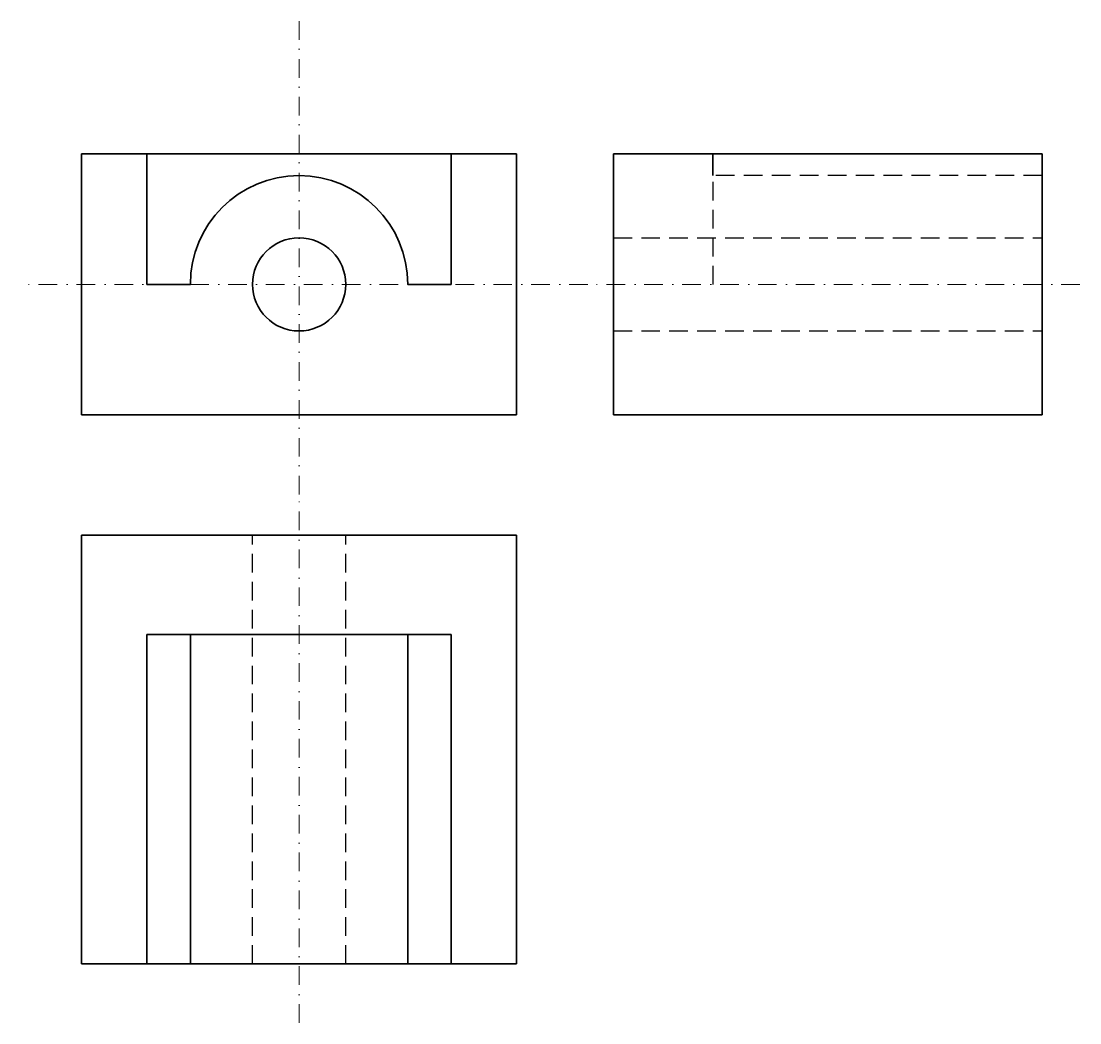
# Model space of a CAD drawing. Header units: inches. Extents: x 14 to 185, y 51 to 212.
import ezdxf

# ---------------------------------------------------------------- set-up
doc = ezdxf.new("R2010")
doc.units = ezdxf.units.IN
doc.header["$LTSCALE"] = 6
doc.header["$MEASUREMENT"] = 0
doc.linetypes.add('DASHDOT', pattern=[1, 0.5, -0.25, 0, -0.25])
doc.linetypes.add('DASHED', pattern=[0.75, 0.5, -0.25])
doc.layers.get('0').update_dxf_attribs({"lineweight": 35})
doc.layers.add('axe', color=1, linetype='DASHDOT', lineweight=0)
doc.layers.add('muchii ascunse', color=3, linetype='DASHED')

msp = doc.modelspace()

# ---------------------------------------------------------------- linework, layer by layer
for p, q in [((94, 190.38), (24, 190.38)), ((24, 190.38), (24, 148.38)), ((34.5, 169.38), (34.5, 190.38)), ((83.5, 169.38), (83.5, 190.38)), ((94, 148.38), (94, 190.38)), ((178.59, 190.38), (109.59, 190.38)), ((109.59, 190.38), (109.59, 148.38)), ((125.59, 186.88), (125.59, 190.38)), ((178.59, 148.38), (178.59, 190.38)), ((41.5, 169.38), (34.5, 169.38)), ((76.5, 169.38), (83.5, 169.38)), ((24, 148.38), (94, 148.38)), ((109.59, 148.38), (178.59, 148.38)), ((94, 129), (24, 129)), ((24, 129), (24, 60)), ((94, 60), (94, 129)), ((34.5, 60), (34.5, 113)), ((34.5, 113), (83.5, 113)), ((41.5, 60), (41.5, 113)), ((76.5, 60), (76.5, 113)), ((83.5, 113), (83.5, 60)), ((24, 60), (94, 60))]:
    msp.add_line(p, q)
msp.add_circle((59, 169.38), 7.5)
msp.add_arc((59, 169.38), 17.5, 0, 180)
at = {"layer": 'axe'}
for p, q in [((59, 211.75), (59, 134.72)), ((105.47, 169.38), (14.27, 169.38)), ((184.67, 169.38), (105.47, 169.38)), ((59, 50.51), (59, 134.72))]:
    msp.add_line(p, q, dxfattribs=at)
at = {"layer": 'muchii ascunse'}
for p, q in [((125.59, 190.38), (125.59, 169.38)), ((178.59, 186.88), (125.59, 186.88)), ((109.59, 176.88), (178.59, 176.88)), ((109.59, 161.88), (178.59, 161.88)), ((51.5, 60), (51.5, 129)), ((66.5, 60), (66.5, 129))]:
    msp.add_line(p, q, dxfattribs=at)

doc.saveas('drawing.dxf')
